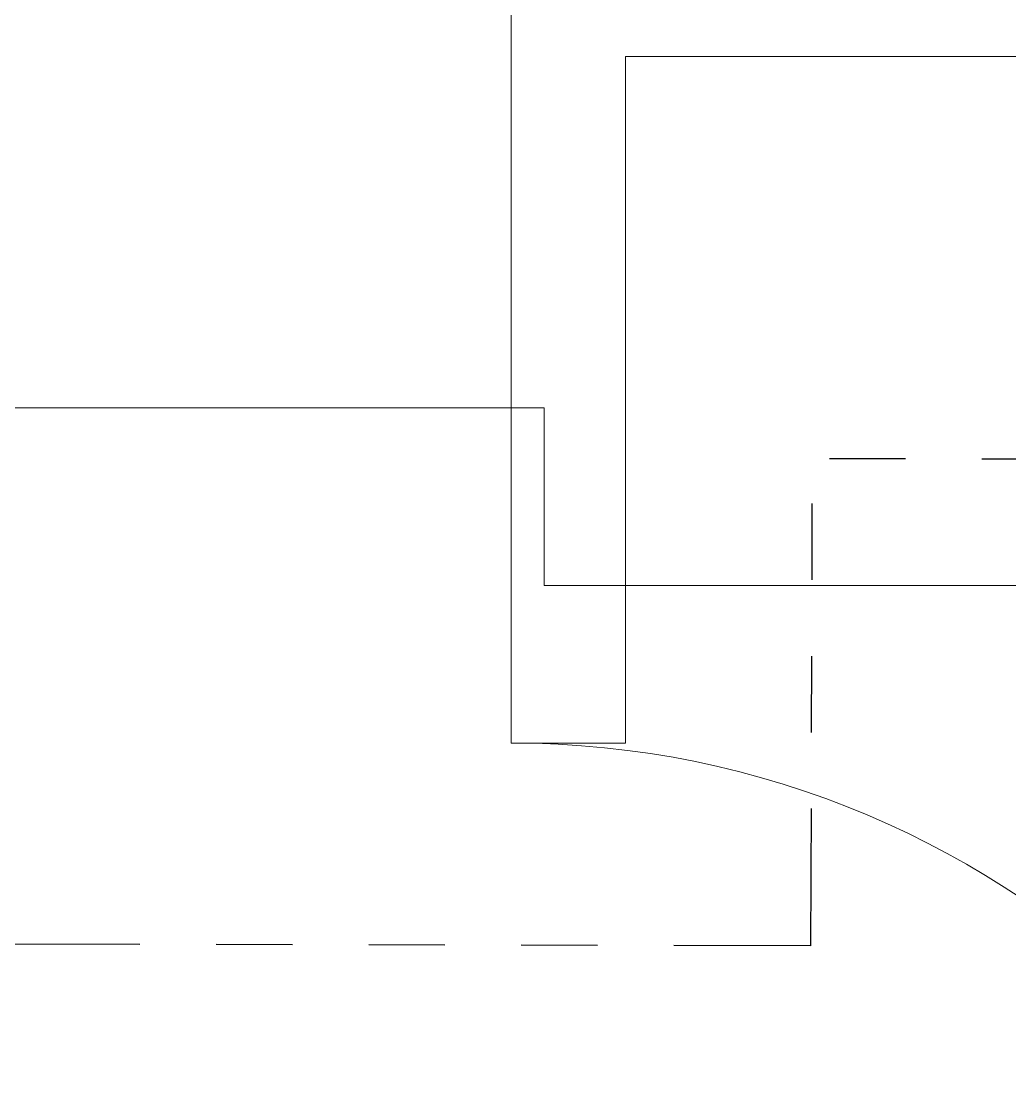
# Model space of a CAD drawing. Header units: millimetres. Extents: x -461 to 1315, y -154 to 152.
# Drawn here: x -184.338 to -183.042, y -152.715 to -151.317 of the extents above; entities that cross this region are included whole.
import ezdxf

# ---------------------------------------------------------------- set-up
doc = ezdxf.new("R2010")
doc.units = ezdxf.units.MM
for name, pattern in [('ACAD_ISO04W100', [30, 24, -3, 0, -3]), ('ACAD_ISO06W100', [36, 24, -3, 0, -3, 0, -3, 0, -3]), ('DASHED', [0.75, 0.5, -0.25])]:
    doc.linetypes.add(name, pattern=pattern)
for name, color, linetype, lineweight in [('A-DOOR', 251, 'Continuous', 13), ('A-WALL', 253, 'Continuous', 15), ('E-CONT', 222, 'DASHED', 13), ('Internet', 74, 'ACAD_ISO06W100', 13)]:
    doc.layers.add(name, color=color, linetype=linetype, lineweight=lineweight)

msp = doc.modelspace()

# ---------------------------------------------------------------- linework, layer by layer
at = {"layer": 'A-DOOR'}
msp.add_arc((-183.6956, -153.4628, 0.072), 1.2, 0, 90, dxfattribs=at)
msp.add_arc((-183.6956, -153.4628, 0.072), 1.2, 0, 90, dxfattribs=at)
at = {"layer": 'A-WALL'}
for p, q in [((-183.6956, -151.3628, 0.072), (-183.6956, -151.2128, 0.072)), ((-183.6956, -151.3628, 0.072), (-183.6956, -151.2128, 0.072)), ((-183.6956, -151.6628, 0.072), (-183.6956, -151.3628, 0.072)), ((-183.6956, -151.6628, 0.072), (-183.6956, -151.3628, 0.072)), ((-183.5456, -151.3628, 0.072), (-181.8956, -151.3628, 0.072)), ((-183.5456, -151.9628, 0.072), (-183.5456, -151.3628, 0.072)), ((-183.5456, -151.3628, 0.072), (-181.8956, -151.3628, 0.072)), ((-183.5456, -151.9628, 0.072), (-183.5456, -151.3628, 0.072)), ((-183.6956, -151.6628, 0.072), (-183.6956, -152.2628, 0.072)), ((-183.6956, -151.6628, 0.072), (-183.6956, -152.2628, 0.072)), ((-183.5456, -151.9628, 0.072), (-183.5456, -152.2628, 0.072)), ((-183.5456, -151.9628, 0.072), (-183.5456, -152.2628, 0.072)), ((-183.6956, -152.2628, 0.072), (-183.5456, -152.2628, 0.072)), ((-183.6956, -152.2628, 0.072), (-183.5456, -152.2628, 0.072))]:
    msp.add_line(p, q, dxfattribs=at)
at = {"layer": 'E-CONT', "linetype": 'ACAD_ISO04W100'}
for p, q in [((-184.4036, -151.8234, 0.072), (-183.6522, -151.8234, 0.072)), ((-183.6522, -151.8234, 0.072), (-183.6522, -152.0563, 0.072)), ((-183.6522, -152.0563, 0.072), (-182.6662, -152.0563, 0.072))]:
    msp.add_line(p, q, dxfattribs=at)
at = {"layer": 'Internet', "color": 74, "linetype": 'ACAD_ISO06W100', "lineweight": 30, "ltscale": 0.0075}
for p, q in [((-183.3023, -152.5288, 0.2797), (-183.3004, -151.89, 0.2088)), ((-182.8982, -151.891, 0.2081), (-183.3004, -151.89, 0.2088)), ((-183.3023, -152.5288, 0.2797), (-184.8778, -152.5255, 0.2817))]:
    msp.add_line(p, q, dxfattribs=at)

doc.saveas('drawing.dxf')
